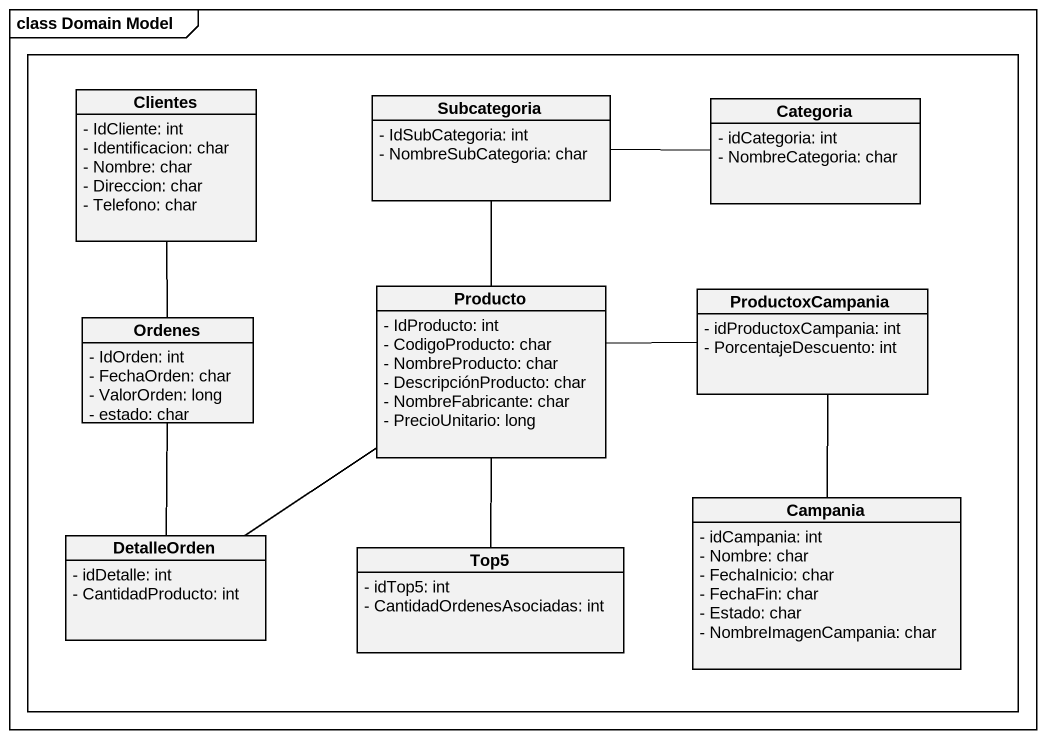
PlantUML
@startuml
mainframe class Domain Model
hide circle
hide empty members
skinparam classAttributeIconSize 0
rectangle " " as rectangle1 #FFFFFF {
  class Clientes {
    - IdCliente: int
    - Identificacion: char
    - Nombre: char
    - Direccion: char
    - Telefono: char
  }
  class Subcategoria {
    - IdSubCategoria: int
    - NombreSubCategoria: char
  }
  class Categoria {
    - idCategoria: int
    - NombreCategoria: char
  }
  class Ordenes {
    - IdOrden: int
    - FechaOrden: char
    - ValorOrden: long
    - estado: char
  }
  class Producto {
    - IdProducto: int
    - CodigoProducto: char
    - NombreProducto: char
    - DescripciónProducto: char
    - NombreFabricante: char
    - PrecioUnitario: long
  }
  class ProductoxCampania {
    - idProductoxCampania: int
    - PorcentajeDescuento: int
  }
  class DetalleOrden {
    - idDetalle: int
    - CantidadProducto: int
  }
  class Top5 {
    - idTop5: int
    - CantidadOrdenesAsociadas: int
  }
  class Campania {
    - idCampania: int
    - Nombre: char
    - FechaInicio: char
    - FechaFin: char
    - Estado: char
    - NombreImagenCampania: char
  }
}
Clientes -- Ordenes
Subcategoria -right- Categoria
Ordenes -- DetalleOrden
Producto -up- Subcategoria
Producto -right- ProductoxCampania
ProductoxCampania -- Campania
DetalleOrden -up- Producto
Top5 -up- Producto
@enduml
